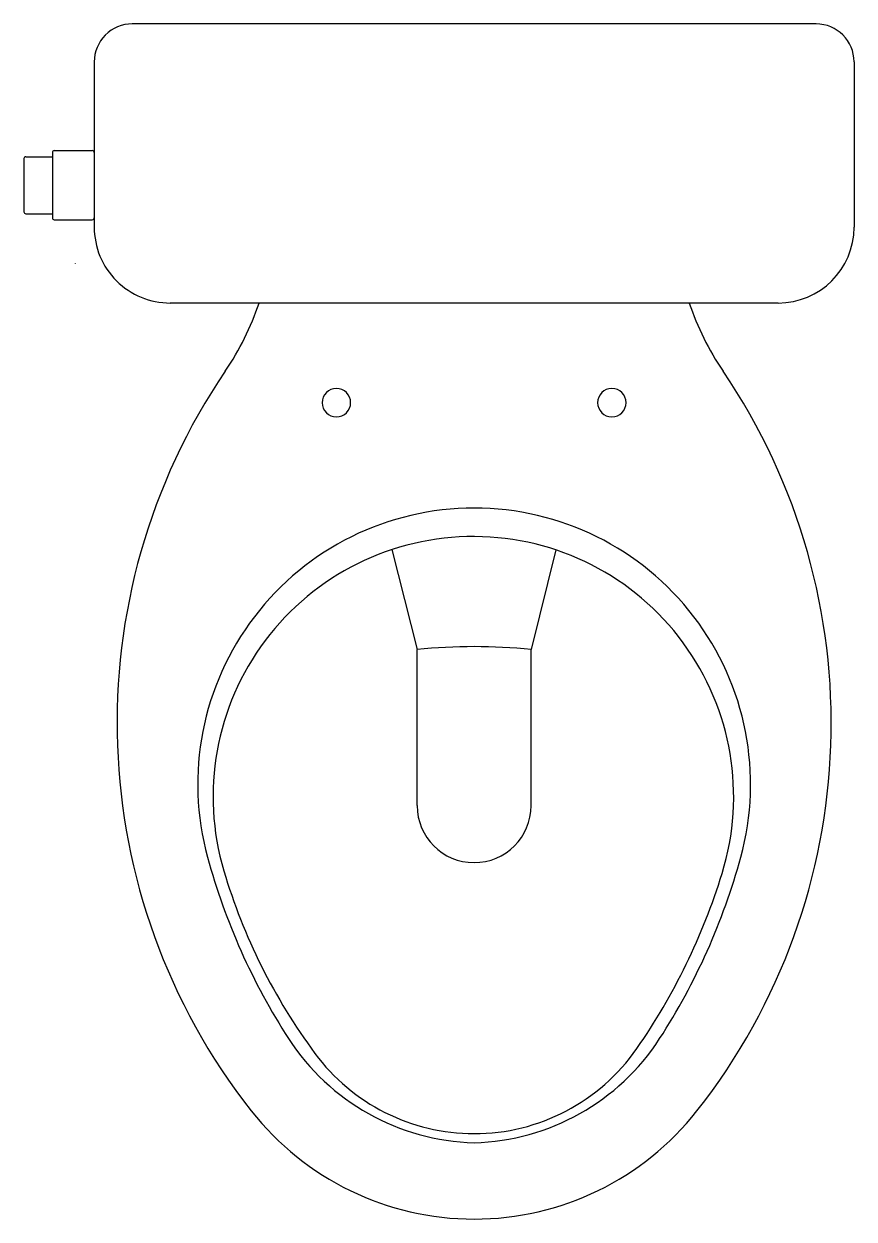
# Model space of a CAD drawing. Extents: x 2168 to 2605, y 1339 to 1969.
import ezdxf

# ---------------------------------------------------------------- set-up
doc = ezdxf.new("R2010")
doc.units = 0
doc.header["$LTSCALE"] = 50
doc.layers.add('FINA', color=6, linetype='CONTINUOUS')
doc.layers.add('GROSSA', color=3, linetype='CONTINUOUS')

msp = doc.modelspace()

# ---------------------------------------------------------------- linework, layer by layer
at = {"layer": 'FINA', "color": 0, "linetype": 'CONTINUOUS'}
for p, q in [((2362.08, 1692.09), (2375.41, 1639.49)), ((2448.44, 1691.91), (2435.41, 1639.49)), ((2375.41, 1557.26), (2375.41, 1639.49)), ((2435.41, 1557.26), (2435.41, 1639.49))]:
    msp.add_line(p, q, dxfattribs=at)
for centre, radius, start, end in [((2405.41, 1568.46), 145.52, 89.99999, 195.28636), ((2405.41, 1568.46), 145.52, 344.71357, 89.99999), ((2405.41, 1341), 299.99, 84.26071, 95.73929), ((2405.41, 1557.26), 30, 180, 0), ((2594.99, 1620.28), 342.05, 195.28712, 212.88958), ((2215.84, 1620.27), 342.04, 327.11065, 344.71396), ((2408.57, 1499.73), 120.05, 212.8891, 268.49328), ((2402.26, 1499.73), 120.05, 271.50661, 327.1106)]:
    msp.add_arc(centre, radius, start, end, dxfattribs=at)
at = {"layer": 'GROSSA', "color": 0, "linetype": 'CONTINUOUS'}
for p, q in [((2585.41, 1968.98), (2225.41, 1968.98)), ((2205.41, 1948.98), (2205.41, 1861.98)), ((2605.41, 1948.98), (2605.41, 1861.98)), ((2183.41, 1901.22), (2183.41, 1866.82)), ((2184.41, 1902.22), (2204.41, 1902.22)), ((2168.41, 1898.02), (2168.41, 1870.02)), ((2169.41, 1899.02), (2183.41, 1899.02)), ((2169.41, 1869.02), (2183.41, 1869.02)), ((2184.41, 1865.82), (2204.41, 1865.82)), ((2195.37, 1842.8), (2195.47, 1842.67)), ((2565.41, 1821.98), (2245.41, 1821.98))]:
    msp.add_line(p, q, dxfattribs=at)
for centre, radius, start, end in [((2225.41, 1948.98), 20, 89.99937, 180.00063), ((2585.41, 1948.98), 20, 0.19907, 90.00049), ((2184.41, 1901.22), 1, 90.00133, 179.99867), ((2204.41, 1901.22), 1, 0.00133, 89.99867), ((2169.41, 1898.02), 1, 90.00133, 179.99867), ((2169.41, 1870.02), 1, 180.00133, 269.99867), ((2184.41, 1866.82), 1, 180.00133, 269.99867), ((2204.41, 1866.82), 1, 270.00133, 359.99867), ((2245.41, 1861.98), 40, 179.99986, 270.00014), ((2565.41, 1861.98), 40, 269.99993, 359.85924), ((2150.27, 1870.34), 150, 325.85623, 341.19344), ((2660.56, 1870.34), 150, 198.80656, 214.14377), ((2547.87, 1600.69), 330.42, 145.85532, 218.1704), ((2262.95, 1600.69), 330.42, 321.82964, 34.14467), ((2332.91, 1769.49), 7.5, 90, 270), ((2332.91, 1769.49), 7.5, 270, 90), ((2477.91, 1769.49), 7.5, 90, 270), ((2477.91, 1769.49), 7.5, 270, 90), ((2405, 1561.95), 137.03, 89.71303, 196.56161), ((2405, 1561.95), 137.03, 342.86427, 89.713), ((2571.64, 1611.52), 310.89, 196.56311, 216.45703), ((2215.84, 1620.27), 334.97, 325.23799, 342.86491), ((2405.41, 1488.7), 104.21, 269.99972, 325.2375), ((2405.41, 1488.7), 104.21, 216.45644, 269.99989), ((2405.41, 1488.7), 149.21, 218.17008, 270.00009), ((2405.41, 1488.7), 149.21, 269.9997, 321.82939)]:
    msp.add_arc(centre, radius, start, end, dxfattribs=at)

doc.saveas('drawing.dxf')
